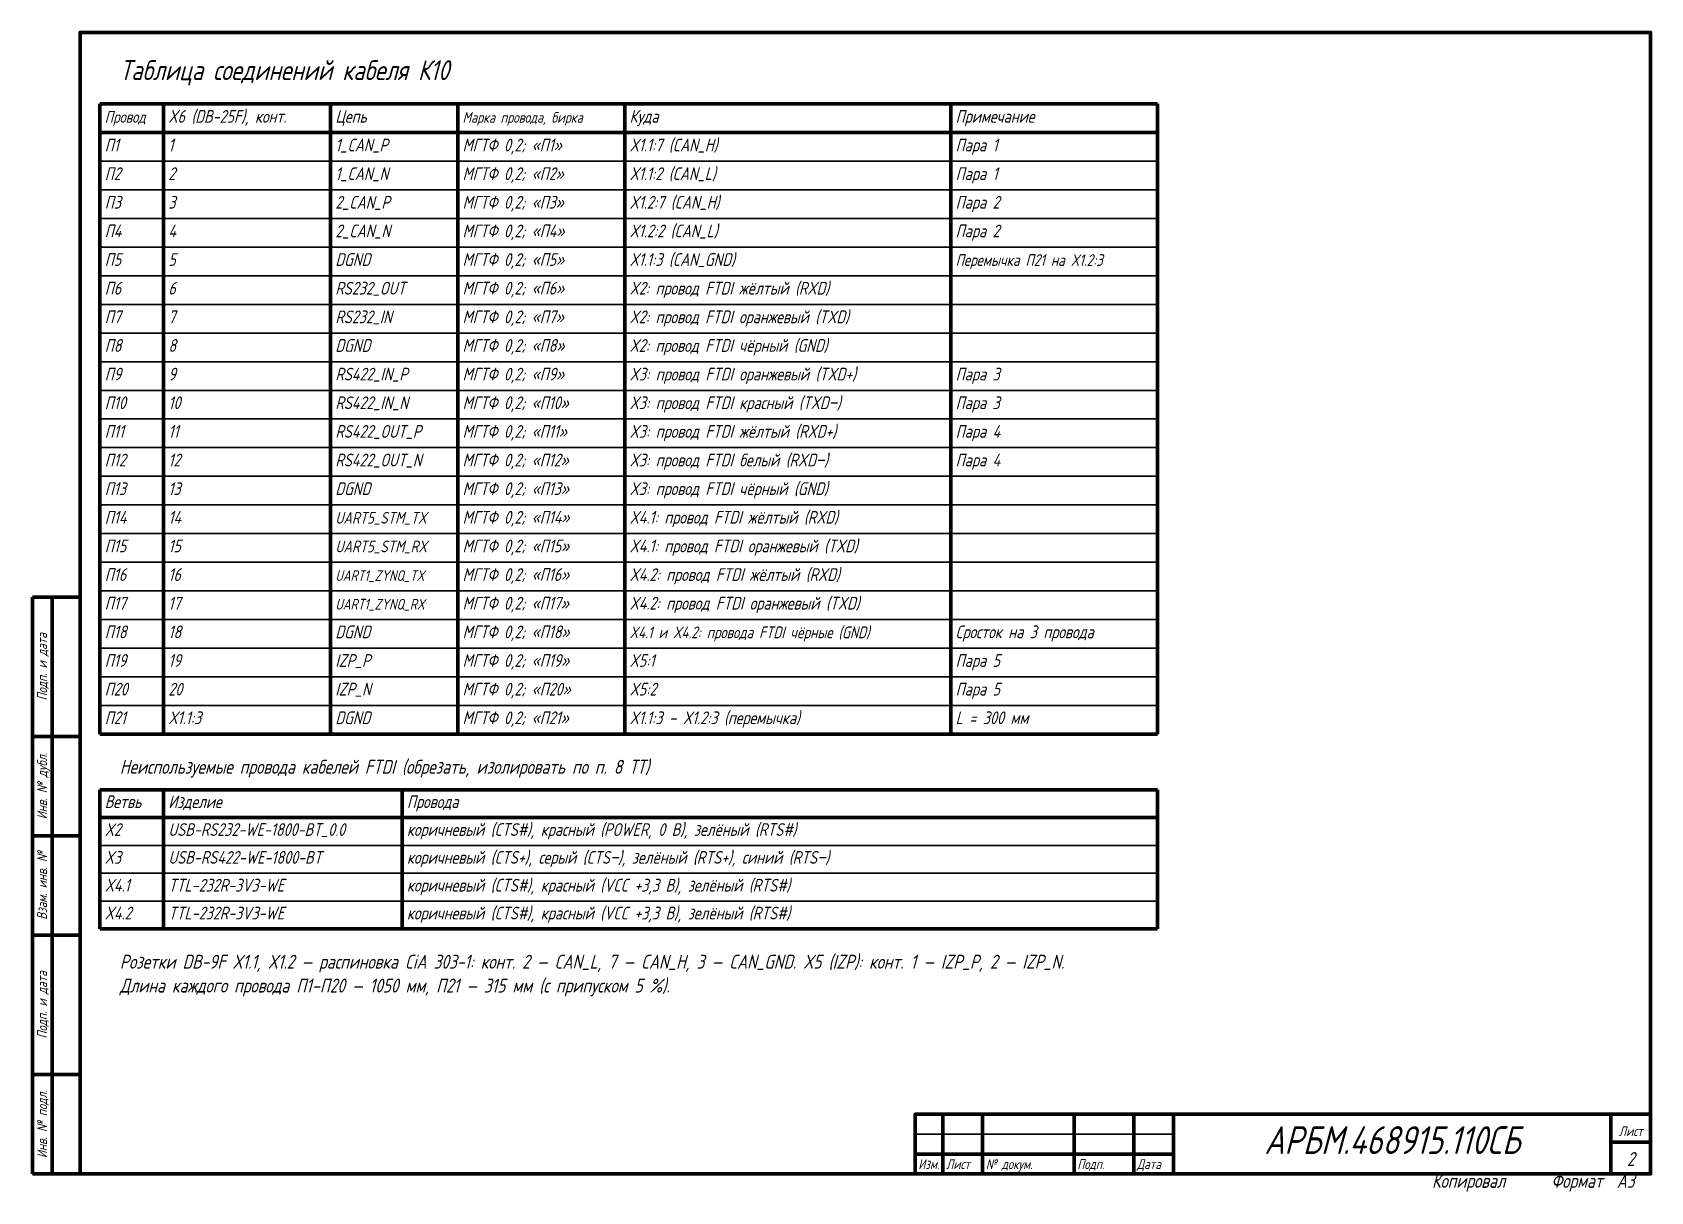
# Model space of a CAD drawing. Header units: metres. Extents: x 8 to 415, y 1 to 292.
import ezdxf
from ezdxf.enums import TextEntityAlignment as Align

# ---------------------------------------------------------------- set-up
doc = ezdxf.new("R2010")
doc.units = ezdxf.units.M
doc.layers.add('ОСНОВНАЯ', color=7, linetype='Continuous', lineweight=70)
doc.layers.add('ТОНКАЯ', color=7, linetype='Continuous', lineweight=35)
doc.styles.add('ГОСТ', font='isocpeur.ttf')

msp = doc.modelspace()

# ---------------------------------------------------------------- linework, layer by layer
at = {"layer": 'ОСНОВНАЯ', "linetype": 'CONTINUOUS'}
for p, q in [((25, 274), (291, 274)), ((25, 274), (25, 115.6)), ((41, 274), (41, 115.6)), ((83, 274), (83, 115.6)), ((115, 274), (115, 115.6)), ((157, 274), (157, 115.6)), ((239, 274), (239, 115.6)), ((291, 274), (291, 115.6)), ((25, 266.8), (291, 266.8)), ((8, 5), (8, 150)), ((8, 150), (20, 150)), ((13, 5), (13, 150)), ((8, 115), (20, 115)), ((25, 115.6), (291, 115.6)), ((25, 101.6), (291, 101.6)), ((25, 101.6), (25, 66.6)), ((41, 101.6), (41, 66.6)), ((101, 101.6), (101, 66.6)), ((291, 101.6), (291, 66.6)), ((25, 94.6), (291, 94.6)), ((8, 90), (20, 90)), ((25, 66.6), (291, 66.6)), ((8, 65), (20, 65)), ((8, 30), (20, 30)), ((237, 5), (237, 20)), ((247, 5), (247, 20)), ((270, 5), (270, 20)), ((285, 5), (285, 20)), ((295, 5), (295, 20)), ((405, 5), (405, 20)), ((405, 13), (415, 13)), ((230, 10), (295, 10)), ((8, 5), (20, 5))]:
    msp.add_line(p, q, dxfattribs=at)
for points in [[(20, 5), (415, 5), (415, 292), (20, 292)], [(230, 5), (415, 5), (415, 20), (230, 20)]]:
    msp.add_lwpolyline(points, close=True, dxfattribs=at)
at = {"layer": 'ТОНКАЯ', "linetype": 'CONTINUOUS'}
for p, q in [((25, 259.6), (291, 259.6)), ((25, 252.4), (291, 252.4)), ((25, 245.2), (291, 245.2)), ((25, 238), (291, 238)), ((25, 230.8), (291, 230.8)), ((25, 223.6), (291, 223.6)), ((25, 216.4), (291, 216.4)), ((25, 209.2), (291, 209.2)), ((25, 202), (291, 202)), ((25, 194.8), (291, 194.8)), ((25, 187.6), (291, 187.6)), ((25, 180.4), (291, 180.4)), ((25, 173.2), (291, 173.2)), ((25, 166), (291, 166)), ((25, 158.8), (291, 158.8)), ((25, 151.6), (291, 151.6)), ((25, 144.4), (291, 144.4)), ((25, 137.2), (291, 137.2)), ((25, 130), (291, 130)), ((25, 122.8), (291, 122.8)), ((25, 87.6), (291, 87.6)), ((25, 80.6), (291, 80.6)), ((25, 73.6), (291, 73.6)), ((230, 15), (295, 15))]:
    msp.add_line(p, q, dxfattribs=at)

# ---------------------------------------------------------------- texts
at = {"layer": 'ТОНКАЯ', "style": 'ГОСТ', "oblique": 15, "width": 0.8}
for s, height, p in [('Таблица соединений кабеля К10', 5, (30, 280)), ('X6 (DB-25F), конт.', 3.2, (42.2, 269.28)), ('Провод', 2.95, (26.2, 269.28)), ('Цепь', 3.2, (84.2, 269.28)), ('Марка провода, бирка', 2.7, (116.2, 269.28)), ('Куда', 3.2, (158.2, 269.28)), ('Примечание', 3.2, (240.2, 269.28)), ('П1', 3.2, (26.2, 262.08)), ('1', 3.2, (42.2, 262.08)), ('1_CAN_P', 3.2, (84.2, 262.08)), ('МГТФ 0,2; «П1»', 3.2, (116.2, 262.08)), ('X1.1:7 (CAN_H)', 3.2, (158.2, 262.08)), ('Пара 1', 3.2, (240.2, 262.08)), ('П2', 3.2, (26.2, 254.88)), ('2', 3.2, (42.2, 254.88)), ('1_CAN_N', 3.2, (84.2, 254.88)), ('МГТФ 0,2; «П2»', 3.2, (116.2, 254.88)), ('X1.1:2 (CAN_L)', 3.2, (158.2, 254.88)), ('Пара 1', 3.2, (240.2, 254.88)), ('П3', 3.2, (26.2, 247.68)), ('3', 3.2, (42.2, 247.68)), ('2_CAN_P', 3.2, (84.2, 247.68)), ('МГТФ 0,2; «П3»', 3.2, (116.2, 247.68)), ('X1.2:7 (CAN_H)', 3.2, (158.2, 247.68)), ('Пара 2', 3.2, (240.2, 247.68)), ('П4', 3.2, (26.2, 240.48)), ('4', 3.2, (42.2, 240.48)), ('2_CAN_N', 3.2, (84.2, 240.48)), ('МГТФ 0,2; «П4»', 3.2, (116.2, 240.48)), ('X1.2:2 (CAN_L)', 3.2, (158.2, 240.48)), ('Пара 2', 3.2, (240.2, 240.48)), ('П5', 3.2, (26.2, 233.28)), ('5', 3.2, (42.2, 233.28)), ('DGND', 3.2, (84.2, 233.28)), ('МГТФ 0,2; «П5»', 3.2, (116.2, 233.28)), ('X1.1:3 (CAN_GND)', 3.2, (158.2, 233.28)), ('Перемычка П21 на X1.2:3', 2.95, (240.2, 233.28)), ('П6', 3.2, (26.2, 226.08)), ('6', 3.2, (42.2, 226.08)), ('RS232_OUT', 3.2, (84.2, 226.08)), ('МГТФ 0,2; «П6»', 3.2, (116.2, 226.08)), ('X2: провод FTDI жёлтый (RXD)', 3.2, (158.2, 226.08)), ('П7', 3.2, (26.2, 218.88)), ('7', 3.2, (42.2, 218.88)), ('RS232_IN', 3.2, (84.2, 218.88)), ('МГТФ 0,2; «П7»', 3.2, (116.2, 218.88)), ('X2: провод FTDI оранжевый (TXD)', 3.2, (158.2, 218.88)), ('П8', 3.2, (26.2, 211.68)), ('8', 3.2, (42.2, 211.68)), ('DGND', 3.2, (84.2, 211.68)), ('МГТФ 0,2; «П8»', 3.2, (116.2, 211.68)), ('X2: провод FTDI чёрный (GND)', 3.2, (158.2, 211.68)), ('П9', 3.2, (26.2, 204.48)), ('9', 3.2, (42.2, 204.48)), ('RS422_IN_P', 3.2, (84.2, 204.48)), ('МГТФ 0,2; «П9»', 3.2, (116.2, 204.48)), ('X3: провод FTDI оранжевый (TXD+)', 3.2, (158.2, 204.48)), ('Пара 3', 3.2, (240.2, 204.48)), ('П10', 3.2, (26.2, 197.28)), ('10', 3.2, (42.2, 197.28)), ('RS422_IN_N', 3.2, (84.2, 197.28)), ('МГТФ 0,2; «П10»', 3.2, (116.2, 197.28)), ('X3: провод FTDI красный (TXD−)', 3.2, (158.2, 197.28)), ('Пара 3', 3.2, (240.2, 197.28)), ('П11', 3.2, (26.2, 190.08)), ('11', 3.2, (42.2, 190.08)), ('RS422_OUT_P', 3.2, (84.2, 190.08)), ('МГТФ 0,2; «П11»', 3.2, (116.2, 190.08)), ('X3: провод FTDI жёлтый (RXD+)', 3.2, (158.2, 190.08)), ('Пара 4', 3.2, (240.2, 190.08)), ('П12', 3.2, (26.2, 182.88)), ('12', 3.2, (42.2, 182.88)), ('RS422_OUT_N', 3.2, (84.2, 182.88)), ('МГТФ 0,2; «П12»', 3.2, (116.2, 182.88)), ('X3: провод FTDI белый (RXD−)', 3.2, (158.2, 182.88)), ('Пара 4', 3.2, (240.2, 182.88)), ('X3: провод FTDI чёрный (GND)', 3.2, (158.2, 175.68)), ('П13', 3.2, (26.2, 175.68)), ('13', 3.2, (42.2, 175.68)), ('DGND', 3.2, (84.2, 175.68)), ('МГТФ 0,2; «П13»', 3.2, (116.2, 175.68)), ('П14', 3.2, (26.2, 168.48)), ('14', 3.2, (42.2, 168.48)), ('UART5_STM_TX', 2.95, (84.2, 168.48)), ('МГТФ 0,2; «П14»', 3.2, (116.2, 168.48)), ('X4.1: провод FTDI жёлтый (RXD)', 3.2, (158.2, 168.48)), ('П15', 3.2, (26.2, 161.28)), ('15', 3.2, (42.2, 161.28)), ('UART5_STM_RX', 2.95, (84.2, 161.28)), ('МГТФ 0,2; «П15»', 3.2, (116.2, 161.28)), ('X4.1: провод FTDI оранжевый (TXD)', 3.2, (158.2, 161.28)), ('П16', 3.2, (26.2, 154.08)), ('16', 3.2, (42.2, 154.08)), ('UART1_ZYNQ_TX', 2.7, (84.2, 154.08)), ('МГТФ 0,2; «П16»', 3.2, (116.2, 154.08)), ('X4.2: провод FTDI жёлтый (RXD)', 3.2, (158.2, 154.08)), ('П17', 3.2, (26.2, 146.88)), ('17', 3.2, (42.2, 146.88)), ('UART1_ZYNQ_RX', 2.7, (84.2, 146.88)), ('МГТФ 0,2; «П17»', 3.2, (116.2, 146.88)), ('X4.2: провод FTDI оранжевый (TXD)', 3.2, (158.2, 146.88)), ('П18', 3.2, (26.2, 139.68)), ('18', 3.2, (42.2, 139.68)), ('DGND', 3.2, (84.2, 139.68)), ('МГТФ 0,2; «П18»', 3.2, (116.2, 139.68)), ('X4.1 и X4.2: провода FTDI чёрные (GND)', 2.95, (158.2, 139.68)), ('Сросток на 3 провода', 3.2, (240.2, 139.68)), ('П19', 3.2, (26.2, 132.48)), ('19', 3.2, (42.2, 132.48)), ('IZP_P', 3.2, (84.2, 132.48)), ('МГТФ 0,2; «П19»', 3.2, (116.2, 132.48)), ('X5:1', 3.2, (158.2, 132.48)), ('Пара 5', 3.2, (240.2, 132.48)), ('П20', 3.2, (26.2, 125.28)), ('20', 3.2, (42.2, 125.28)), ('IZP_N', 3.2, (84.2, 125.28)), ('МГТФ 0,2; «П20»', 3.2, (116.2, 125.28)), ('X5:2', 3.2, (158.2, 125.28)), ('Пара 5', 3.2, (240.2, 125.28)), ('П21', 3.2, (26.2, 118.08)), ('X1.1:3', 3.2, (42.2, 118.08)), ('DGND', 3.2, (84.2, 118.08)), ('МГТФ 0,2; «П21»', 3.2, (116.2, 118.08)), ('X1.1:3 – X1.2:3 (перемычка)', 3.2, (158.2, 118.08)), ('L = 300 мм', 3.2, (240.2, 118.08)), ('Неиспользуемые провода кабелей FTDI (обрезать, изолировать по п. 8 ТТ)', 3.5, (30, 105.6)), ('Ветвь', 3.2, (26.2, 96.98)), ('Изделие', 3.2, (42.2, 96.98)), ('Провода', 3.2, (102.2, 96.98)), ('X2', 3.2, (26.2, 89.98)), ('USB-RS232-WE-1800-BT_0.0', 3.2, (42.2, 89.98)), ('коричневый (CTS#), красный (POWER, 0 В), зелёный (RTS#)', 3.2, (102.2, 89.98)), ('X3', 3.2, (26.2, 82.98)), ('USB-RS422-WE-1800-BT', 3.2, (42.2, 82.98)), ('коричневый (CTS+), серый (CTS−), зелёный (RTS+), синий (RTS−)', 3.2, (102.2, 82.98)), ('X4.1', 3.2, (26.2, 75.98)), ('TTL-232R-3V3-WE', 3.2, (42.2, 75.98)), ('коричневый (CTS#), красный (VCC +3,3 В), зелёный (RTS#)', 3.2, (102.2, 75.98)), ('X4.2', 3.2, (26.2, 68.98)), ('TTL-232R-3V3-WE', 3.2, (42.2, 68.98)), ('коричневый (CTS#), красный (VCC +3,3 В), зелёный (RTS#)', 3.2, (102.2, 68.98)), ('Розетки DB-9F X1.1, X1.2 — распиновка CiA 303-1: конт. 2 — CAN_L, 7 — CAN_H, 3 — CAN_GND. X5 (IZP): конт. 1 — IZP_P, 2 — IZP_N.', 3.5, (30, 56.6)), ('Длина каждого провода П1–П20 — 1050 мм, П21 — 315 мм (с припуском 5 %).', 3.5, (30, 50.6)), ('Изм.', 2.5, (230.8, 6.2)), ('Лист', 2.5, (237.8, 6.2)), ('№ докум.', 2.5, (247.8, 6.2)), ('Подп.', 2.5, (270.8, 6.2)), ('Дата', 2.5, (285.8, 6.2)), ('Копировал', 3.5, (360, 1.5)), ('Формат  A3', 3.5, (390, 1.5))]:
    msp.add_text(s, height=height, dxfattribs=at).set_placement(p)
for s, p in [('Подп. и дата', (11.7, 132.5)), ('Инв. № дубл.', (11.7, 102.5)), ('Взам. инв. №', (11.7, 77.5)), ('Подп. и дата', (11.7, 47.5)), ('Инв. № подл.', (11.7, 17.5))]:
    msp.add_text(s, height=2.5, rotation=90, dxfattribs=at).set_placement(p, align=Align.CENTER)
for s, height, p in [('АРБМ.468915.110СБ', 7, (350, 10)), ('Лист', 2.5, (410, 14.5)), ('2', 3.5, (410, 7))]:
    msp.add_text(s, height=height, dxfattribs=at).set_placement(p, align=Align.CENTER)

doc.saveas('drawing.dxf')
